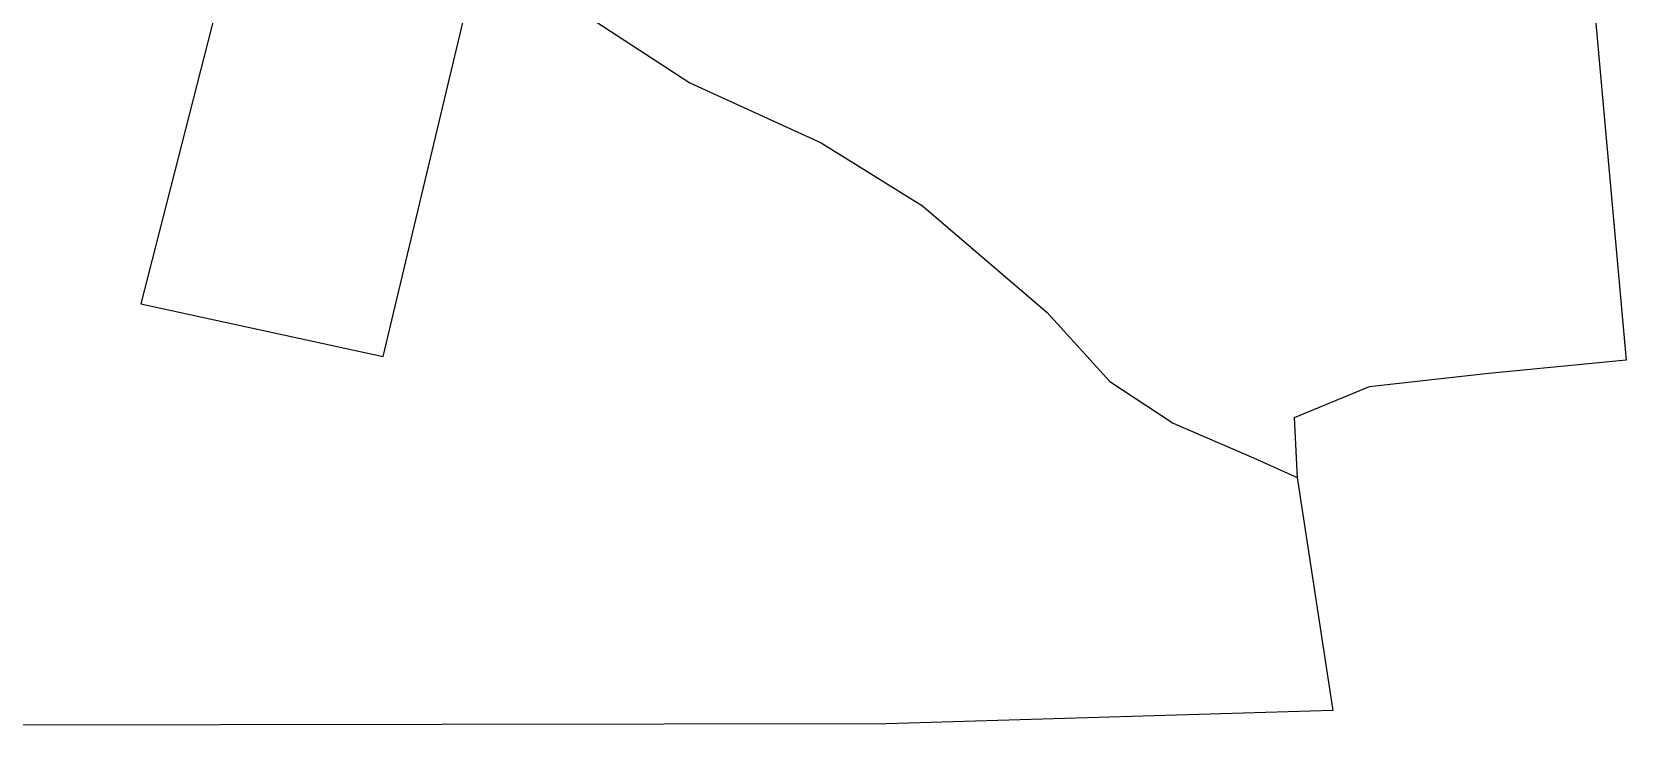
# Model space of a CAD drawing. Header units: metres. Extents: x -8.98 to -4.82, y -17.36 to -14.04.
# Drawn here: x -6.438 to -4.819, y -17.35 to -16.646 of the extents above; entities that cross this region are included whole.
import ezdxf

# ---------------------------------------------------------------- set-up
doc = ezdxf.new("R2010")
doc.units = ezdxf.units.M
doc.header["$LTSCALE"] = 25
doc.header["$MEASUREMENT"] = 0
doc.linetypes.add('STRICHPUNKTX2', pattern=[2, 1, -0.5, 0, -0.5])
doc.layers.add('BEFUND', color=1, linetype='CONTINUOUS')
doc.layers.add('GRABUNGSGRENZE', color=3, linetype='STRICHPUNKTX2')

msp = doc.modelspace()

# ---------------------------------------------------------------- linework, layer by layer
at = {"layer": 'BEFUND'}
msp.add_lwpolyline([(-5.9822, -16.5598), (-5.9401, -16.5863), (-5.7702, -16.6977), (-5.6366, -16.7586), (-5.5336, -16.8226), (-5.4071, -16.931), (-5.3433, -17.0012), (-5.279, -17.0434), (-5.1974, -17.0789), (-5.153, -17.0987)], dxfattribs=at)
at = {"layer": 'GRABUNGSGRENZE', "flags": 128}
for points in [[(-6.4991, -14.7113), (-6.2222, -14.7757), (-5.8898, -14.8761), (-5.6737, -14.9267), (-4.9349, -15.2068), (-4.9298, -15.855), (-4.8765, -16.339), (-4.8189, -16.9795), (-4.9585, -16.993), (-5.0798, -17.0064), (-5.1562, -17.0381), (-5.153, -17.0987), (-5.153, -17.0987), (-5.117, -17.3356), (-5.5705, -17.3491), (-6.5068, -17.3504)], [(-5.8898, -14.8761), (-5.8748, -15.0223), (-6.2023, -16.4308), (-6.3279, -16.9222), (-6.0817, -16.9759), (-5.943, -16.3958), (-5.8753, -15.991), (-5.796, -15.5659), (-5.7079, -15.1974), (-5.6737, -14.9267)]]:
    msp.add_lwpolyline(points, dxfattribs=at)

doc.saveas('drawing.dxf')
